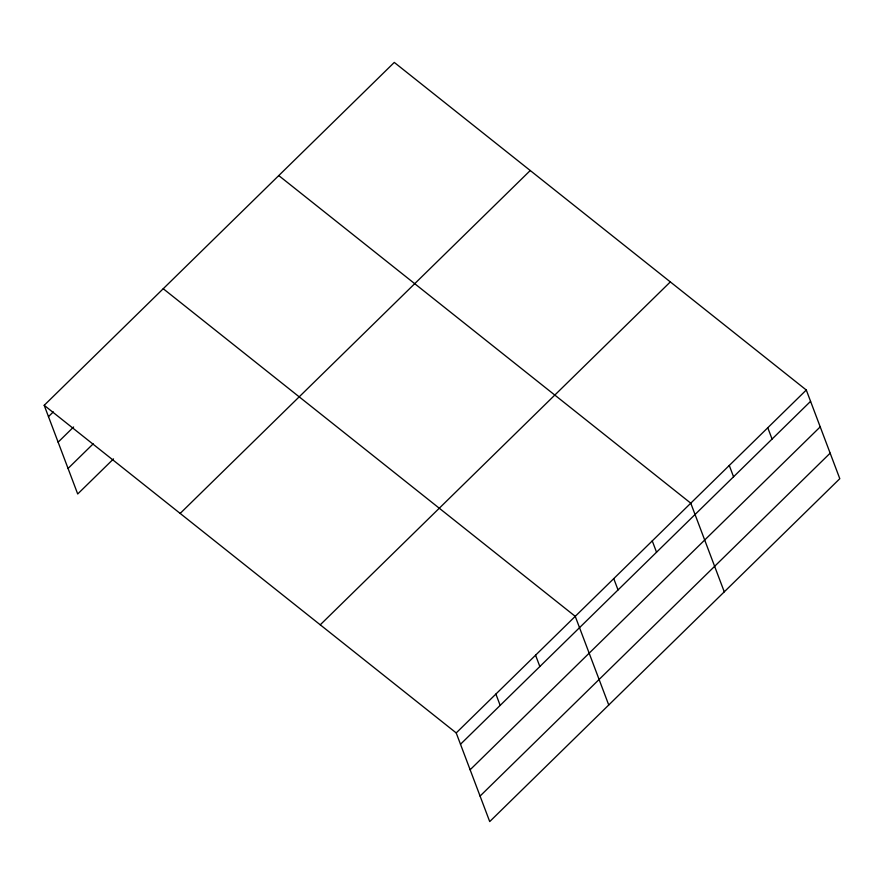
<?xml version="1.0" encoding="UTF-8"?>
<svg xmlns="http://www.w3.org/2000/svg" width="884" height="884" viewBox="0 0 884 884"><rect width="100%" height="100%" fill="white"/><g stroke="black" fill="none" stroke-linecap="round" stroke-linejoin="round"><path stroke-width="1.33" d="M44.2 405.314L394.286 62.421L806.296 390.021L839.8 478.686L489.714 821.579L456.21 732.924L44.2 405.314L77.704 493.979L113.506 458.906M48.476 416.64L53.316 411.9M58.123 442.166L73.604 426.994M68.057 468.454L93.218 443.812M180.159 513.427L530.245 170.524M320.251 624.811L670.337 281.908M456.21 732.924L806.296 390.021M460.498 744.251L810.573 401.347M470.133 769.765L820.219 426.873M480.078 796.064L830.153 453.161M278.758 175.573L690.769 503.184L724.272 591.838M163.231 288.725L575.241 616.336L608.745 705.001M767.787 427.745L772.064 439.072M729.278 465.459L733.554 476.785M652.259 540.898L656.536 552.224M613.75 578.611L618.038 589.948M535.571 655.199L539.848 666.525M495.891 694.062L500.167 705.388"/></g></svg>
